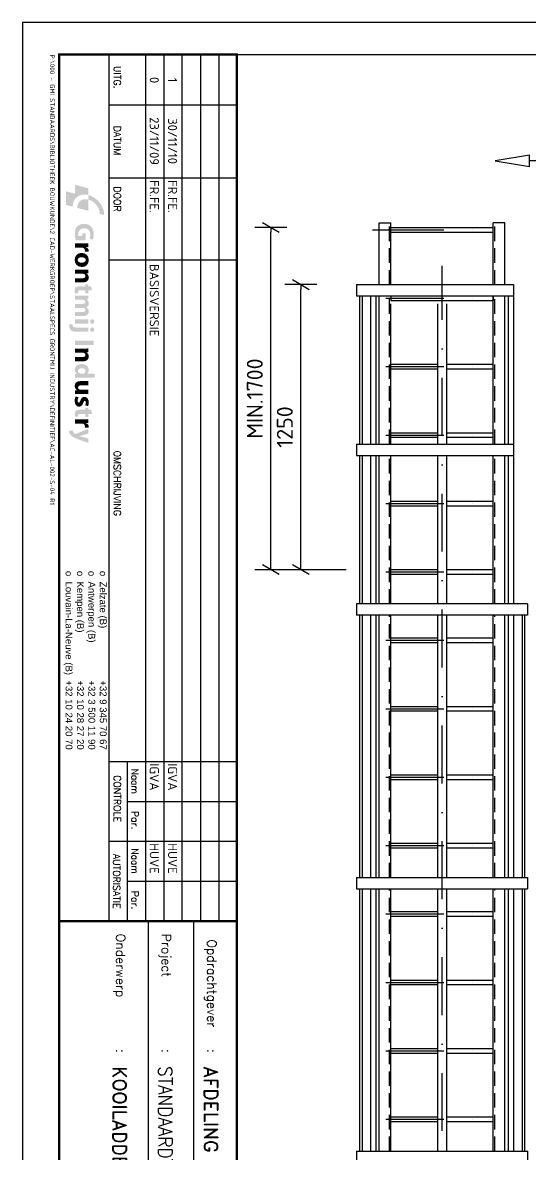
# Model space of a CAD drawing. Header units: millimetres. Extents: x -60 to 5880, y -260 to 8168.
# Drawn here: x -60 to 2167, y 3177 to 8140 of the extents above; entities that cross this region are included whole.
import ezdxf
from ezdxf.enums import TextEntityAlignment as Align

# ---------------------------------------------------------------- set-up
doc = ezdxf.new("R2010")
doc.units = ezdxf.units.MM
doc.header["$LTSCALE"] = 20
doc.header["$PDMODE"] = 3
doc.linetypes.add('DASHDOT', pattern=[25.4, 12.7, -6.35, 0, -6.35])
doc.linetypes.add('HIDDEN2', pattern=[4.7625, 3.175, -1.5875])
doc.layers.get('0').update_dxf_attribs({"linetype": 'CONTINUOUS'})
doc.layers.get('DEFPOINTS').update_dxf_attribs({"linetype": 'CONTINUOUS'})
for name, color, linetype in [('AC-0000-ALGEMEEN-co-25', 7, 'CONTINUOUS'), ('AC-0200-MAAT', 7, 'CONTINUOUS'), ('S-0100-ASLIJN-dd-06', 1, 'DASHDOT'), ('S-0200-MAAT', 7, 'CONTINUOUS'), ('S-2000-STAAL-ALG-co-06', 1, 'CONTINUOUS'), ('S-2020-STAAL-PROF-CO-25', 7, 'CONTINUOUS'), ('S-2030-staal-prstip-hi2-12', 3, 'HIDDEN2'), ('S-2090-arcering-06', 1, 'CONTINUOUS'), ('TITEL', 7, 'CONTINUOUS')]:
    doc.layers.add(name, color=color, linetype=linetype)
doc.layers.add('AC-0000-HULPLIJN-co-grijs', color=9, linetype='CONTINUOUS', plot=False)
doc.styles.add('ROMAND', font='romand')
doc.styles.get("Standard").update_dxf_attribs({"font": 'isocpeur.ttf'})
doc.dimstyles.new('STIJL A', dxfattribs={"dimtxt": 70, "dimasz": 20, "dimexe": 50, "dimexo": 50, "dimgap": 20, "dimtad": 0, "dimdec": 0, "dimdsep": 46, "dimtxsty": 'Standard', "dimblk": 'MAATPUNT', "dimcen": -3, "dimdle": 1.25, "dimse1": 1, "dimse2": 1, "dimclrt": 2, "dimadec": 0, "dimazin": 0, "dimtfac": 1, "dimtdec": 0, "dimtofl": 0, "dimtmove": 2, "dimatfit": 3, "dimldrblk": 'DOT', "dimfxl": 1, "dimtvp": 1, "dimtolj": 1, "dimtzin": 1, "dimarcsym": 0})

# ---------------------------------------------------------------- blocks, each defined once
blk = doc.blocks.new('A$C05B37911')
at = {"color": 4}
for q in [(33.58, 9.5), (18.39, 7.63), (7.5, 1.25)]:
    blk.add_line((18.39, 1.25), q, dxfattribs=at)
at = {"color": 7}
for p, q in [((0, 1.25), (7.5, 2.5)), ((7.5, 0), (0, 1.25))]:
    blk.add_line(p, q, dxfattribs=at)
blk.add_line((7.5, 2.5), (7.5, 0))
blk.add_solid([(34.17, 8.4), (32.98, 10.6), (40.17, 13.08)], dxfattribs=at)
blk = doc.blocks.new('_Oblique')
at = {"color": 0, "linetype": 'ByBlock', "lineweight": -2}
blk.add_line((-0.5, -0.5), (0.5, 0.5), dxfattribs=at)
blk = doc.blocks.new('MAATPUNT')
for p, q in [((0, -3.5), (0, 3.5)), ((0, 0), (-1, 0))]:
    blk.add_line(p, q)
at = {"xscale": 3.000000000000007, "yscale": 3, "zscale": 3, "rotation": 195.0000000102671}
blk.add_blockref('_Oblique', (0, 0), dxfattribs=at)
blk = doc.blocks.new('*D33')
at = {"layer": 'DEFPOINTS', "color": 0}
for p in [(1159.9, 6991.7), (1409.9, 6991.7), (1273.3, 5741.7)]:
    blk.add_point(p, dxfattribs=at)
at = {"layer": 'S-0200-MAAT', "color": 0, "lineweight": -2}
blk.add_line((1159.9, 5761.7), (1159.9, 6971.7), dxfattribs=at)
at = {"layer": 'S-0200-MAAT', "color": 0, "lineweight": -2, "xscale": 20, "yscale": 20, "zscale": 20}
for p, rotation in [((1159.9, 6991.7), 90), ((1159.9, 5741.7), 270)]:
    blk.add_blockref('MAATPUNT', p, dxfattribs=dict(at, rotation=rotation))
at = {"layer": 'S-0200-MAAT', "color": 2, "insert": (1089.9, 6366.7), "char_height": 70, "attachment_point": 5, "rotation": 90}
blk.add_mtext('\\A1;1250', dxfattribs=at)
blk = doc.blocks.new('_dot')
at = {"color": 0, "linetype": 'ByBlock', "lineweight": -2}
blk.add_line((-0.5, 0), (-1, 0), dxfattribs=at)
at = {"color": 0, "linetype": 'ByBlock', "const_width": 0.5}
blk.add_lwpolyline([(-0.25, 0, 1), (0.25, 0, 1)], format="xyb", close=True, dxfattribs=at)
blk = doc.blocks.new('*D42')
at = {"layer": 'DEFPOINTS', "color": 0}
for p in [(1028.3, 7241.7), (1369.5, 7241.7), (1369.5, 5741.7)]:
    blk.add_point(p, dxfattribs=at)
at = {"layer": 'S-0200-MAAT', "color": 0, "lineweight": -2}
blk.add_line((1028.3, 5761.7), (1028.3, 7221.7), dxfattribs=at)
at = {"layer": 'S-0200-MAAT', "color": 0, "lineweight": -2, "xscale": 20, "yscale": 20, "zscale": 20}
for p, rotation in [((1028.3, 7241.7), 90), ((1028.3, 5741.7), 270)]:
    blk.add_blockref('MAATPUNT', p, dxfattribs=dict(at, rotation=rotation))
at = {"layer": 'S-0200-MAAT', "color": 2, "insert": (958.3, 6491.7), "char_height": 70, "attachment_point": 5, "rotation": 90}
blk.add_mtext('\\A1;MIN.1700', dxfattribs=at)
blk = doc.blocks.new('A3')
at = {"color": 7}
blk.add_lwpolyline([(0, 0), (420.00236, 0), (420.00236, 297), (0, 297)], close=True, dxfattribs=at)
at = {"color": 4}
blk.add_lwpolyline([(7, 289), (413.00236, 289), (413.00236, 8), (7, 8)], close=True, dxfattribs=at)
at = {"layer": 'AC-0000-HULPLIJN-co-grijs', "color": 1, "insert": (7, 7), "char_height": 1, "attachment_point": 1}
blk.add_mtext('P:\\\\000 - GMI STANDAARDS\\\\BIBLIOTHEEK BOUWKUNDE\\\\2 CAD-WERKGROEP\\\\STAALSPECS GRONTMIJ INDUSTRY\\\\DEFINITIEF\\\\AC-AL-002-S-04 R1', dxfattribs=at)
blk = doc.blocks.new('Logo Grontmij Industry')
h = blk.add_hatch(color=12)
h.dxf.hatch_style = 2
edge = h.paths.add_edge_path()
edge.add_spline(control_points=[(6.81, 14.78), (8.35, 20.49), (14.23, 25.13), (19.95, 25.13), (19.95, 25.13), (19.17, 22.18), (19.17, 22.18), (15.08, 22.18), (10.88, 18.87), (9.78, 14.78), (9.78, 14.78), (6.83, 14.78), (6.83, 14.78), (6.83, 14.78), (6.81, 14.78), (6.81, 14.78)], knot_values=[0, 0, 0, 0, 1, 1, 1, 2, 2, 2, 3, 3, 3, 4, 4, 4, 5, 5, 5, 5], degree=3, periodic=0)
h = blk.add_hatch(color=156)
h.dxf.hatch_style = 2
edge = h.paths.add_edge_path()
edge.add_spline(control_points=[(36.42, 6.49), (35.57, 6.2), (33.96, 5.8), (32.35, 5.8), (30.12, 5.8), (28.51, 6.36), (27.39, 7.45), (26.27, 8.5), (25.65, 10.09), (25.67, 11.88), (25.69, 15.93), (28.64, 18.25), (32.63, 18.25), (34.21, 18.25), (35.42, 17.94), (36.02, 17.65), (36.02, 17.65), (35.44, 15.45), (35.44, 15.45), (34.77, 15.73), (33.94, 15.97), (32.6, 15.97), (30.3, 15.97), (28.56, 14.67), (28.56, 12.03), (28.56, 9.51), (30.14, 8.03), (32.4, 8.03), (33.03, 8.03), (33.54, 8.1), (33.76, 8.21), (33.76, 8.21), (33.76, 10.76), (33.76, 10.76), (33.76, 10.76), (31.87, 10.76), (31.87, 10.76), (31.87, 10.76), (31.87, 12.91), (31.87, 12.91), (31.87, 12.91), (36.42, 12.91), (36.42, 12.91), (36.42, 12.91), (36.42, 6.49), (36.42, 6.49)], knot_values=[0, 0, 0, 0, 1, 1, 1, 2, 2, 2, 3, 3, 3, 4, 4, 4, 5, 5, 5, 6, 6, 6, 7, 7, 7, 8, 8, 8, 9, 9, 9, 10, 10, 10, 11, 11, 11, 12, 12, 12, 13, 13, 13, 14, 14, 14, 15, 15, 15, 15], degree=3, periodic=0)
h = blk.add_hatch(color=156)
h.dxf.hatch_style = 2
edge = h.paths.add_edge_path()
edge.add_spline(control_points=[(38.53, 11.86), (38.53, 13.17), (38.5, 14.02), (38.46, 14.78), (38.46, 14.78), (40.83, 14.78), (40.83, 14.78), (40.83, 14.78), (40.92, 13.15), (40.92, 13.15), (40.92, 13.15), (40.99, 13.15), (40.99, 13.15), (41.45, 14.43), (42.53, 14.97), (43.38, 14.97), (43.64, 14.97), (43.76, 14.97), (43.96, 14.94), (43.96, 14.94), (43.96, 12.33), (43.96, 12.33), (43.76, 12.39), (43.53, 12.42), (43.22, 12.42), (42.21, 12.42), (41.52, 11.88), (41.34, 11.03), (41.3, 10.85), (41.28, 10.63), (41.28, 10.42), (41.28, 10.42), (41.28, 5.93), (41.28, 5.93), (41.28, 5.93), (38.53, 5.93), (38.53, 5.93), (38.53, 5.93), (38.53, 11.86), (38.53, 11.86)], knot_values=[0, 0, 0, 0, 1, 1, 1, 2, 2, 2, 3, 3, 3, 4, 4, 4, 5, 5, 5, 6, 6, 6, 7, 7, 7, 8, 8, 8, 9, 9, 9, 10, 10, 10, 11, 11, 11, 12, 12, 12, 13, 13, 13, 13], degree=3, periodic=0)
h = blk.add_hatch(color=156)
edge = h.paths.add_edge_path(flags=16)
edge.add_spline(control_points=[(47.6, 10.36), (47.6, 8.84), (48.23, 7.7), (49.41, 7.7), (50.48, 7.7), (51.16, 8.77), (51.16, 10.36), (51.16, 11.68), (50.66, 13.02), (49.41, 13.02), (48.09, 13.02), (47.6, 11.66), (47.6, 10.36)], knot_values=[0, 0, 0, 0, 1, 1, 1, 2, 2, 2, 3, 3, 3, 4, 4, 4, 4], degree=3, periodic=0)
edge = h.paths.add_edge_path()
edge.add_spline(control_points=[(54, 10.45), (54, 7.21), (51.71, 5.73), (49.34, 5.73), (46.75, 5.73), (44.76, 7.43), (44.76, 10.29), (44.76, 13.15), (46.64, 14.97), (49.48, 14.97), (52.2, 14.97), (54, 13.11), (54, 10.45)], knot_values=[0, 0, 0, 0, 1, 1, 1, 2, 2, 2, 3, 3, 3, 4, 4, 4, 4], degree=3, periodic=0)
h = blk.add_hatch(color=156)
h.dxf.hatch_style = 2
edge = h.paths.add_edge_path()
edge.add_spline(control_points=[(55.71, 11.95), (55.71, 13.06), (55.67, 14), (55.63, 14.78), (55.63, 14.78), (58.02, 14.78), (58.02, 14.78), (58.02, 14.78), (58.15, 13.56), (58.15, 13.56), (58.15, 13.56), (58.2, 13.56), (58.2, 13.56), (58.56, 14.12), (59.47, 14.97), (60.94, 14.97), (62.74, 14.97), (64.1, 13.78), (64.1, 11.18), (64.1, 11.18), (64.1, 5.93), (64.1, 5.93), (64.1, 5.93), (61.35, 5.93), (61.35, 5.93), (61.35, 5.93), (61.35, 10.83), (61.35, 10.83), (61.35, 11.97), (60.95, 12.75), (59.96, 12.75), (59.2, 12.75), (58.75, 12.22), (58.56, 11.72), (58.49, 11.54), (58.46, 11.28), (58.46, 11.03), (58.46, 11.03), (58.46, 5.93), (58.46, 5.93), (58.46, 5.93), (55.71, 5.93), (55.71, 5.93), (55.71, 5.93), (55.71, 11.95), (55.71, 11.95)], knot_values=[0, 0, 0, 0, 1, 1, 1, 2, 2, 2, 3, 3, 3, 4, 4, 4, 5, 5, 5, 6, 6, 6, 7, 7, 7, 8, 8, 8, 9, 9, 9, 10, 10, 10, 11, 11, 11, 12, 12, 12, 13, 13, 13, 14, 14, 14, 15, 15, 15, 15], degree=3, periodic=0)
h = blk.add_hatch(color=156)
h.dxf.hatch_style = 2
edge = h.paths.add_edge_path()
edge.add_spline(control_points=[(69.28, 17.18), (69.28, 17.18), (69.28, 14.78), (69.28, 14.78), (69.28, 14.78), (71.25, 14.78), (71.25, 14.78), (71.25, 14.78), (71.25, 12.75), (71.25, 12.75), (71.25, 12.75), (69.28, 12.75), (69.28, 12.75), (69.28, 12.75), (69.28, 9.55), (69.28, 9.55), (69.28, 8.48), (69.53, 7.99), (70.36, 7.99), (70.74, 7.99), (70.91, 8.01), (71.18, 8.06), (71.18, 8.06), (71.2, 5.98), (71.2, 5.98), (70.83, 5.84), (70.18, 5.73), (69.4, 5.73), (68.52, 5.73), (67.78, 6.05), (67.34, 6.51), (66.83, 7.03), (66.58, 7.88), (66.58, 9.13), (66.58, 9.13), (66.58, 12.75), (66.58, 12.75), (66.58, 12.75), (65.4, 12.75), (65.4, 12.75), (65.4, 12.75), (65.4, 14.78), (65.4, 14.78), (65.4, 14.78), (66.58, 14.78), (66.58, 14.78), (66.58, 14.78), (66.58, 16.44), (66.58, 16.44), (66.58, 16.44), (69.28, 17.18), (69.28, 17.18)], knot_values=[0, 0, 0, 0, 1, 1, 1, 2, 2, 2, 3, 3, 3, 4, 4, 4, 5, 5, 5, 6, 6, 6, 7, 7, 7, 8, 8, 8, 9, 9, 9, 10, 10, 10, 11, 11, 11, 12, 12, 12, 13, 13, 13, 14, 14, 14, 15, 15, 15, 16, 16, 16, 17, 17, 17, 17], degree=3, periodic=0)
h = blk.add_hatch(color=156)
h.dxf.hatch_style = 2
edge = h.paths.add_edge_path()
edge.add_spline(control_points=[(72.84, 11.95), (72.84, 13.06), (72.81, 14), (72.77, 14.78), (72.77, 14.78), (75.09, 14.78), (75.09, 14.78), (75.09, 14.78), (75.21, 13.58), (75.21, 13.58), (75.21, 13.58), (75.27, 13.58), (75.27, 13.58), (75.65, 14.14), (76.42, 14.97), (77.94, 14.97), (79.08, 14.97), (79.99, 14.4), (80.37, 13.47), (80.37, 13.47), (80.41, 13.47), (80.41, 13.47), (80.73, 13.94), (81.13, 14.29), (81.55, 14.54), (82.03, 14.83), (82.58, 14.97), (83.23, 14.97), (84.93, 14.97), (86.21, 13.78), (86.21, 11.14), (86.21, 11.14), (86.21, 5.93), (86.21, 5.93), (86.21, 5.93), (83.54, 5.93), (83.54, 5.93), (83.54, 5.93), (83.54, 10.74), (83.54, 10.74), (83.54, 12.03), (83.12, 12.77), (82.23, 12.77), (81.6, 12.77), (81.15, 12.33), (80.97, 11.81), (80.89, 11.61), (80.86, 11.32), (80.86, 11.1), (80.86, 11.1), (80.86, 5.93), (80.86, 5.93), (80.86, 5.93), (78.18, 5.93), (78.18, 5.93), (78.18, 5.93), (78.18, 10.89), (78.18, 10.89), (78.18, 12.01), (77.78, 12.77), (76.91, 12.77), (76.21, 12.77), (75.79, 12.22), (75.63, 11.77), (75.54, 11.56), (75.52, 11.3), (75.52, 11.08), (75.52, 11.08), (75.52, 5.93), (75.52, 5.93), (75.52, 5.93), (72.84, 5.93), (72.84, 5.93), (72.84, 5.93), (72.84, 11.95), (72.84, 11.95)], knot_values=[0, 0, 0, 0, 1, 1, 1, 2, 2, 2, 3, 3, 3, 4, 4, 4, 5, 5, 5, 6, 6, 6, 7, 7, 7, 8, 8, 8, 9, 9, 9, 10, 10, 10, 11, 11, 11, 12, 12, 12, 13, 13, 13, 14, 14, 14, 15, 15, 15, 16, 16, 16, 17, 17, 17, 18, 18, 18, 19, 19, 19, 20, 20, 20, 21, 21, 21, 22, 22, 22, 23, 23, 23, 24, 24, 24, 25, 25, 25, 25], degree=3, periodic=0)
h = blk.add_hatch(color=156)
h.dxf.hatch_style = 2
edge = h.paths.add_edge_path()
edge.add_spline(control_points=[(88.4, 5.93), (88.4, 5.93), (88.4, 14.78), (88.4, 14.78), (88.4, 14.78), (91.15, 14.78), (91.15, 14.78), (91.15, 14.78), (91.15, 5.93), (91.15, 5.93), (91.15, 5.93), (88.4, 5.93), (88.4, 5.93)], knot_values=[0, 0, 0, 0, 1, 1, 1, 2, 2, 2, 3, 3, 3, 4, 4, 4, 4], degree=3, periodic=0)
edge = h.paths.add_edge_path()
edge.add_spline(control_points=[(91.24, 17.24), (91.24, 16.48), (90.66, 15.86), (89.76, 15.86), (88.89, 15.86), (88.31, 16.48), (88.33, 17.24), (88.31, 18.03), (88.89, 18.63), (89.78, 18.63), (90.66, 18.63), (91.23, 18.03), (91.24, 17.24)], knot_values=[0, 0, 0, 0, 1, 1, 1, 2, 2, 2, 3, 3, 3, 4, 4, 4, 4], degree=3, periodic=0)
h = blk.add_hatch(color=156)
h.dxf.hatch_style = 2
edge = h.paths.add_edge_path()
edge.add_spline(control_points=[(96.55, 17.24), (96.55, 16.48), (95.98, 15.86), (95.06, 15.86), (94.19, 15.86), (93.63, 16.48), (93.63, 17.24), (93.63, 18.03), (94.19, 18.63), (95.1, 18.63), (95.98, 18.63), (96.53, 18.03), (96.55, 17.24)], knot_values=[0, 0, 0, 0, 1, 1, 1, 2, 2, 2, 3, 3, 3, 4, 4, 4, 4], degree=3, periodic=0)
edge = h.paths.add_edge_path()
edge.add_spline(control_points=[(91.53, 4.19), (92.26, 4.24), (92.82, 4.41), (93.16, 4.77), (93.56, 5.19), (93.7, 5.89), (93.7, 7.65), (93.7, 7.65), (93.7, 14.78), (93.7, 14.78), (93.7, 14.78), (96.47, 14.78), (96.47, 14.78), (96.47, 14.78), (96.47, 7), (96.47, 7), (96.47, 5.06), (96.04, 3.88), (95.22, 3.12), (94.41, 2.36), (93.13, 2.04), (91.8, 2.04), (91.8, 2.04), (91.53, 4.19), (91.53, 4.19)], knot_values=[0, 0, 0, 0, 1, 1, 1, 2, 2, 2, 3, 3, 3, 4, 4, 4, 5, 5, 5, 6, 6, 6, 7, 7, 7, 8, 8, 8, 8], degree=3, periodic=0)
h = blk.add_hatch(color=156)
h.dxf.hatch_style = 2
edge = h.paths.add_edge_path()
edge.add_spline(control_points=[(105.14, 18.12), (105.14, 18.12), (105.14, 5.93), (105.14, 5.93), (105.14, 5.93), (102.37, 5.93), (102.37, 5.93), (102.37, 5.93), (102.37, 18.12), (102.37, 18.12), (102.37, 18.12), (105.14, 18.12), (105.14, 18.12)], knot_values=[0, 0, 0, 0, 1, 1, 1, 2, 2, 2, 3, 3, 3, 4, 4, 4, 4], degree=3, periodic=0)
h = blk.add_hatch(color=156)
h.dxf.hatch_style = 2
edge = h.paths.add_edge_path()
edge.add_spline(control_points=[(107.49, 11.95), (107.49, 13.06), (107.46, 14), (107.42, 14.78), (107.42, 14.78), (109.81, 14.78), (109.81, 14.78), (109.81, 14.78), (109.94, 13.56), (109.94, 13.56), (109.94, 13.56), (109.99, 13.56), (109.99, 13.56), (110.35, 14.12), (111.26, 14.97), (112.72, 14.97), (114.53, 14.97), (115.89, 13.78), (115.89, 11.18), (115.89, 11.18), (115.89, 5.93), (115.89, 5.93), (115.89, 5.93), (113.14, 5.93), (113.14, 5.93), (113.14, 5.93), (113.14, 10.83), (113.14, 10.83), (113.14, 11.97), (112.74, 12.75), (111.74, 12.75), (110.98, 12.75), (110.53, 12.22), (110.35, 11.72), (110.28, 11.54), (110.24, 11.28), (110.24, 11.03), (110.24, 11.03), (110.24, 5.93), (110.24, 5.93), (110.24, 5.93), (107.49, 5.93), (107.49, 5.93), (107.49, 5.93), (107.49, 11.95), (107.49, 11.95)], knot_values=[0, 0, 0, 0, 1, 1, 1, 2, 2, 2, 3, 3, 3, 4, 4, 4, 5, 5, 5, 6, 6, 6, 7, 7, 7, 8, 8, 8, 9, 9, 9, 10, 10, 10, 11, 11, 11, 12, 12, 12, 13, 13, 13, 14, 14, 14, 15, 15, 15, 15], degree=3, periodic=0)
h = blk.add_hatch(color=156)
edge = h.paths.add_edge_path(flags=16)
edge.add_spline(control_points=[(123.92, 11.03), (123.92, 11.18), (123.9, 11.37), (123.89, 11.52), (123.72, 12.26), (123.13, 12.88), (122.28, 12.88), (121.03, 12.88), (120.38, 11.75), (120.38, 10.36), (120.38, 8.86), (121.12, 7.92), (122.26, 7.92), (123.05, 7.92), (123.69, 8.46), (123.85, 9.24), (123.9, 9.44), (123.92, 9.64), (123.92, 9.87), (123.92, 9.87), (123.92, 11.03), (123.92, 11.03)], knot_values=[0, 0, 0, 0, 1, 1, 1, 2, 2, 2, 3, 3, 3, 4, 4, 4, 5, 5, 5, 6, 6, 6, 7, 7, 7, 7], degree=3, periodic=0)
edge = h.paths.add_edge_path()
edge.add_spline(control_points=[(126.67, 18.78), (126.67, 18.78), (126.67, 8.57), (126.67, 8.57), (126.67, 7.57), (126.71, 6.52), (126.75, 5.93), (126.75, 5.93), (124.3, 5.93), (124.3, 5.93), (124.3, 5.93), (124.18, 7.23), (124.18, 7.23), (124.18, 7.23), (124.14, 7.23), (124.14, 7.23), (123.58, 6.24), (122.51, 5.73), (121.37, 5.73), (119.27, 5.73), (117.59, 7.52), (117.59, 10.27), (117.57, 13.26), (119.44, 14.97), (121.55, 14.97), (122.64, 14.97), (123.49, 14.59), (123.89, 13.98), (123.89, 13.98), (123.92, 13.98), (123.92, 13.98), (123.92, 13.98), (123.92, 18.78), (123.92, 18.78), (123.92, 18.78), (126.67, 18.78), (126.67, 18.78)], knot_values=[0, 0, 0, 0, 1, 1, 1, 2, 2, 2, 3, 3, 3, 4, 4, 4, 5, 5, 5, 6, 6, 6, 7, 7, 7, 8, 8, 8, 9, 9, 9, 10, 10, 10, 11, 11, 11, 12, 12, 12, 12], degree=3, periodic=0)
h = blk.add_hatch(color=156)
h.dxf.hatch_style = 2
edge = h.paths.add_edge_path()
edge.add_spline(control_points=[(139.41, 8.33), (139.92, 8.03), (140.97, 7.66), (141.78, 7.66), (142.61, 7.66), (142.96, 7.95), (142.96, 8.41), (142.96, 8.86), (142.69, 9.08), (141.66, 9.42), (139.83, 10.04), (139.12, 11.03), (139.14, 12.06), (139.14, 13.73), (140.55, 14.97), (142.74, 14.97), (143.77, 14.97), (144.7, 14.74), (145.24, 14.47), (145.24, 14.47), (144.75, 12.57), (144.75, 12.57), (144.35, 12.79), (143.59, 13.07), (142.83, 13.07), (142.16, 13.07), (141.78, 12.8), (141.78, 12.35), (141.78, 11.94), (142.13, 11.72), (143.21, 11.34), (144.89, 10.76), (145.6, 9.91), (145.62, 8.61), (145.62, 6.96), (144.32, 5.73), (141.78, 5.73), (140.62, 5.73), (139.59, 6), (138.92, 6.36), (138.92, 6.36), (139.41, 8.33), (139.41, 8.33)], knot_values=[0, 0, 0, 0, 1, 1, 1, 2, 2, 2, 3, 3, 3, 4, 4, 4, 5, 5, 5, 6, 6, 6, 7, 7, 7, 8, 8, 8, 9, 9, 9, 10, 10, 10, 11, 11, 11, 12, 12, 12, 13, 13, 13, 14, 14, 14, 14], degree=3, periodic=0)
h = blk.add_hatch(color=156)
h.dxf.hatch_style = 2
edge = h.paths.add_edge_path()
edge.add_spline(control_points=[(150.36, 17.18), (150.36, 17.18), (150.36, 14.78), (150.36, 14.78), (150.36, 14.78), (152.33, 14.78), (152.33, 14.78), (152.33, 14.78), (152.33, 12.75), (152.33, 12.75), (152.33, 12.75), (150.36, 12.75), (150.36, 12.75), (150.36, 12.75), (150.36, 9.55), (150.36, 9.55), (150.36, 8.48), (150.61, 7.99), (151.45, 7.99), (151.83, 7.99), (151.99, 8.01), (152.26, 8.06), (152.26, 8.06), (152.28, 5.98), (152.28, 5.98), (151.92, 5.84), (151.26, 5.73), (150.49, 5.73), (149.6, 5.73), (148.86, 6.05), (148.42, 6.51), (147.92, 7.03), (147.66, 7.88), (147.66, 9.13), (147.66, 9.13), (147.66, 12.75), (147.66, 12.75), (147.66, 12.75), (146.49, 12.75), (146.49, 12.75), (146.49, 12.75), (146.49, 14.78), (146.49, 14.78), (146.49, 14.78), (147.66, 14.78), (147.66, 14.78), (147.66, 14.78), (147.66, 16.44), (147.66, 16.44), (147.66, 16.44), (150.36, 17.18), (150.36, 17.18)], knot_values=[0, 0, 0, 0, 1, 1, 1, 2, 2, 2, 3, 3, 3, 4, 4, 4, 5, 5, 5, 6, 6, 6, 7, 7, 7, 8, 8, 8, 9, 9, 9, 10, 10, 10, 11, 11, 11, 12, 12, 12, 13, 13, 13, 14, 14, 14, 15, 15, 15, 16, 16, 16, 17, 17, 17, 17], degree=3, periodic=0)
h = blk.add_hatch(color=156)
h.dxf.hatch_style = 2
edge = h.paths.add_edge_path()
edge.add_spline(control_points=[(153.92, 11.86), (153.92, 13.17), (153.89, 14.02), (153.85, 14.78), (153.85, 14.78), (156.22, 14.78), (156.22, 14.78), (156.22, 14.78), (156.31, 13.15), (156.31, 13.15), (156.31, 13.15), (156.38, 13.15), (156.38, 13.15), (156.84, 14.43), (157.92, 14.97), (158.77, 14.97), (159.03, 14.97), (159.15, 14.97), (159.35, 14.94), (159.35, 14.94), (159.35, 12.33), (159.35, 12.33), (159.15, 12.39), (158.92, 12.42), (158.61, 12.42), (157.6, 12.42), (156.91, 11.88), (156.73, 11.03), (156.69, 10.85), (156.67, 10.63), (156.67, 10.42), (156.67, 10.42), (156.67, 5.93), (156.67, 5.93), (156.67, 5.93), (153.92, 5.93), (153.92, 5.93), (153.92, 5.93), (153.92, 11.86), (153.92, 11.86)], knot_values=[0, 0, 0, 0, 1, 1, 1, 2, 2, 2, 3, 3, 3, 4, 4, 4, 5, 5, 5, 6, 6, 6, 7, 7, 7, 8, 8, 8, 9, 9, 9, 10, 10, 10, 11, 11, 11, 12, 12, 12, 13, 13, 13, 13], degree=3, periodic=0)
h = blk.add_hatch(color=156)
h.dxf.hatch_style = 2
edge = h.paths.add_edge_path()
edge.add_spline(control_points=[(17.18, 14.79), (17.18, 14.79), (15.21, 7.39), (15.21, 7.39), (11.12, 7.39), (8.69, 10.7), (9.8, 14.78), (9.8, 14.78), (17.18, 14.79), (17.18, 14.79)], knot_values=[0, 0, 0, 0, 1, 1, 1, 2, 2, 2, 3, 3, 3, 3], degree=3, periodic=0)
edge = h.paths.add_edge_path()
edge.add_spline(control_points=[(6.83, 14.79), (5.29, 9.08), (8.68, 4.44), (14.4, 4.44), (14.4, 4.44), (13.22, -0.01), (13.22, -0.01), (13.22, -0.01), (4.33, -0.01), (4.33, -0.01), (4.33, -0.01), (5.93, 5.91), (5.93, 5.91), (5.93, 5.91), (0.01, 5.91), (0.01, 5.91), (0.01, 5.91), (2.38, 14.79), (2.38, 14.79), (2.38, 14.79), (6.81, 14.79), (6.81, 14.79), (6.81, 14.79), (6.83, 14.79), (6.83, 14.79)], knot_values=[0, 0, 0, 0, 1, 1, 1, 2, 2, 2, 3, 3, 3, 4, 4, 4, 5, 5, 5, 6, 6, 6, 7, 7, 7, 8, 8, 8, 8], degree=3, periodic=0)
h = blk.add_hatch(color=156)
h.dxf.hatch_style = 2
edge = h.paths.add_edge_path()
edge.add_spline(control_points=[(137.22, 8.77), (137.22, 7.61), (137.26, 6.67), (137.3, 5.93), (137.3, 5.93), (134.91, 5.93), (134.91, 5.93), (134.91, 5.93), (134.78, 7.18), (134.78, 7.18), (134.78, 7.18), (134.73, 7.18), (134.73, 7.18), (134.38, 6.63), (133.55, 5.73), (131.96, 5.73), (130.17, 5.73), (128.84, 6.85), (128.84, 9.58), (128.84, 9.58), (128.84, 14.78), (128.84, 14.78), (128.84, 14.78), (131.61, 14.78), (131.61, 14.78), (131.61, 14.78), (131.61, 10.02), (131.61, 10.02), (131.61, 8.73), (132.03, 7.95), (132.99, 7.95), (133.75, 7.95), (134.18, 8.48), (134.36, 8.91), (134.44, 9.08), (134.45, 9.29), (134.45, 9.51), (134.45, 9.51), (134.45, 14.78), (134.45, 14.78), (134.45, 14.78), (137.22, 14.78), (137.22, 14.78), (137.22, 14.78), (137.22, 8.77), (137.22, 8.77)], knot_values=[0, 0, 0, 0, 1, 1, 1, 2, 2, 2, 3, 3, 3, 4, 4, 4, 5, 5, 5, 6, 6, 6, 7, 7, 7, 8, 8, 8, 9, 9, 9, 10, 10, 10, 11, 11, 11, 12, 12, 12, 13, 13, 13, 14, 14, 14, 15, 15, 15, 15], degree=3, periodic=0)
h = blk.add_hatch(color=156)
h.dxf.hatch_style = 2
edge = h.paths.add_edge_path()
edge.add_spline(control_points=[(163.19, 14.78), (163.19, 14.78), (164.51, 10.43), (164.51, 10.43), (164.65, 9.91), (164.83, 9.26), (164.94, 8.79), (164.94, 8.79), (165, 8.79), (165, 8.79), (165.12, 9.26), (165.27, 9.93), (165.4, 10.43), (165.4, 10.43), (166.48, 14.78), (166.48, 14.78), (166.48, 14.78), (169.43, 14.78), (169.43, 14.78), (169.43, 14.78), (167.37, 8.95), (167.37, 8.95), (166.1, 5.44), (165.25, 4.03), (164.26, 3.14), (163.3, 2.31), (162.28, 2.02), (161.6, 1.93), (161.6, 1.93), (161.02, 4.26), (161.02, 4.26), (161.36, 4.32), (161.79, 4.48), (162.21, 4.73), (162.63, 4.95), (163.08, 5.38), (163.35, 5.84), (163.44, 5.96), (163.5, 6.11), (163.5, 6.24), (163.5, 6.33), (163.48, 6.47), (163.37, 6.69), (163.37, 6.69), (160.13, 14.78), (160.13, 14.78), (160.13, 14.78), (163.19, 14.78), (163.19, 14.78)], knot_values=[0, 0, 0, 0, 1, 1, 1, 2, 2, 2, 3, 3, 3, 4, 4, 4, 5, 5, 5, 6, 6, 6, 7, 7, 7, 8, 8, 8, 9, 9, 9, 10, 10, 10, 11, 11, 11, 12, 12, 12, 13, 13, 13, 14, 14, 14, 15, 15, 15, 16, 16, 16, 16], degree=3, periodic=0)
blk = doc.blocks.new('TH-GI-A3-N')
at = {"layer": 'TITEL', "color": 7}
for p, q in [((11, 11), (11, 39)), ((27, 11), (27, 39)), ((45, 11), (45, 39)), ((155, 11), (155, 39)), ((163.75, 15), (163.75, 39)), ((172.5, 11), (172.5, 39)), ((181.25, 15), (181.25, 39)), ((0, 35), (190, 35)), ((0, 31), (190, 31)), ((190, 29.5), (406, 29.5)), ((190, 27), (0, 27)), ((0, 23), (190, 23)), ((190, 19), (0, 19)), ((190, 19.5), (338.5, 19.5)), ((172.5, 15), (155, 15)), ((190, 15), (172.5, 15)), ((190, 11), (0, 11))]:
    blk.add_line(p, q, dxfattribs=at)
at = {"layer": 'TITEL', "color": 7, "const_width": 0.5}
blk.add_lwpolyline([(406, 0), (0, 0), (0, 39), (406, 39)], close=True, dxfattribs=at)
blk.add_lwpolyline([(190, 39), (190, 0)], dxfattribs=at)
at = {"layer": 'TITEL', "color": 7, "xscale": 0.3342401487458133, "yscale": 0.3342401487458213, "zscale": 0.3342401487458221}
blk.add_blockref('Logo Grontmij Industry', (28.53, 1.5), dxfattribs=at)
at = {"insert": (113.21, 10.42), "char_height": 1.5, "width": 41.7939, "attachment_point": 1}
blk.add_mtext('{\\fArial|b0|i0|c0|p34;o  Zelzate (B)^I^I+32 9 345 70 67\\Po  Antwerpen (B)^I^I+32 3 500 11 90\\Po  Kempen (B)^I^I+32 10 28 27 20\\Po  Louvain-La-Neuve (B)^I+32 10 24 20 70}', dxfattribs=at)
at = {"color": 7}
for tag, p in [('UITGAVE', (5.59, 35.88)), ('DATUM', (18.98, 35.88)), ('UITGAVE', (5.59, 31.88)), ('DATUM', (18.98, 31.88)), ('UITGAVE', (5.59, 27.88)), ('DATUM', (18.98, 27.88)), ('UITGAVE', (5.59, 23.88)), ('DATUM', (18.98, 23.88)), ('UITGAVE', (5.59, 19.88)), ('DATUM', (18.98, 19.88))]:
    blk.add_attdef(tag, text='', height=2, dxfattribs=at).set_placement(p, align=Align.CENTER)
for tag, p in [('DOOR', (27.54, 35.88)), ('OMSCHRIJVING', (45.91, 35.88)), ('CONTNAAM', (155.42, 35.88)), ('AUTNAAM', (172.92, 35.88)), ('DOOR', (27.54, 31.88)), ('OMSCHRIJVING', (45.91, 31.88)), ('CONTNAAM', (155.42, 31.88)), ('AUTNAAM', (172.92, 31.88)), ('DOOR', (27.54, 27.88)), ('OMSCHRIJVING', (45.91, 27.88)), ('CONTNAAM', (155.42, 27.88)), ('AUTNAAM', (172.92, 27.88)), ('DOOR', (27.54, 23.88)), ('OMSCHRIJVING', (45.91, 23.88)), ('CONTNAAM', (155.42, 23.88)), ('AUTNAAM', (172.92, 23.88)), ('DOOR', (27.54, 19.88)), ('OMSCHRIJVING', (45.91, 19.88)), ('CONTNAAM', (155.42, 19.88)), ('AUTNAAM', (172.92, 19.88))]:
    blk.add_attdef(tag, p, '', height=2, dxfattribs=at)
at = {"color": 2, "style": 'ROMAND'}
for tag, p, height in [('OPDRACHTGEVER', (221.83, 31.8), 3), ('DOCNRKLANT.', (340.33, 31), 2.5), ('DOCNR.', (340.33, 21.49), 2.5), ('ONDERW1', (221.83, 11.8), 3), ('ONDERW2', (221.83, 6.13), 3)]:
    blk.add_attdef(tag, p, '', height=height, dxfattribs=at)
at = {"color": 2, "style": 'ROMAND', "width": 0.9}
blk.add_attdef('PROJECT', (221.83, 21.8), '', height=3, dxfattribs=at)
at = {"color": 7, "style": 'ROMAND'}
for tag, p in [('SCHAAL', (353.01, 6.38)), ('FORMAAT', (353.01, 1.38))]:
    blk.add_attdef(tag, p, '', height=2, dxfattribs=at)
at = {"color": 2, "style": 'ROMAND'}
blk.add_attdef('UITGAVE', text='', height=2.5, dxfattribs=at).set_placement((384, 2), align=Align.CENTER)
at = {"layer": 'TITEL', "color": 7, "style": 'ROMAND'}
for s, height, p in [('Opdrachtgever', 2, (194, 32.5)), (':', 2, (218, 32.5)), ('  Project', 2, (190, 22.5)), (':', 2, (218, 22.5)), ('Par.', 1.5, (165.84, 15.88)), ('Par.', 1.5, (183.34, 15.88)), ('UITG.', 1.5, (2.51, 12)), ('DATUM', 1.5, (15.62, 12)), ('DOOR', 1.5, (28.91, 12)), ('               OMSCHRIJVING               ', 1.5, (70.06, 12)), ('CONTROLE', 1.5, (158, 12)), ('  Onderwerp', 2, (190, 12.5)), (':', 2, (218, 12.5))]:
    blk.add_text(s, height=height, dxfattribs=at).set_placement(p)
for s, width, p, p2 in [('Naam', 0.865169, (156.58, 15.88), (162.08, 15.88)), ('Naam', 0.865169, (174.08, 15.88), (179.58, 15.88)), ('AUTORISATIE', 0.875, (175.25, 11.88), (187.25, 11.88))]:
    blk.add_text(s, height=1.5, dxfattribs=dict(at, width=width)).set_placement(p, p2, align=Align.FIT)

msp = doc.modelspace()

# ---------------------------------------------------------------- linework, layer by layer
at = {"layer": 'S-0100-ASLIJN-dd-06'}
for p, q in [((1474.3, 7231.7), (1708.7, 7231.7)), ((1533.2, 7231.7), (2025.6, 7231.7)), ((1779.4, 3279.9), (1779.4, 7072.9)), ((1533.2, 6931.7), (2025.6, 6931.7)), ((1533.2, 6631.7), (2025.6, 6631.7)), ((1533.2, 6331.7), (2025.6, 6331.7)), ((1533.2, 6031.7), (2025.6, 6031.7)), ((1533.2, 5731.7), (2025.6, 5731.7)), ((1533.2, 5731.7), (2025.6, 5731.7)), ((1533.2, 5431.7), (2025.6, 5431.7)), ((1533.2, 5131.7), (2025.6, 5131.7)), ((1533.2, 4831.7), (2025.6, 4831.7)), ((1533.2, 4531.7), (2025.6, 4531.7)), ((1533.2, 4231.7), (2025.6, 4231.7)), ((1533.2, 3931.7), (2025.6, 3931.7)), ((1533.2, 3631.7), (2025.6, 3631.7)), ((1533.2, 3331.7), (2025.6, 3331.7))]:
    msp.add_line(p, q, dxfattribs=at)
at = {"layer": 'S-0200-MAAT'}
for p, q in [((1466.1, 6941.7), (1466.1, 6291.7)), ((1489.4, 6941.7), (1489.4, 6291.7)), ((2069.4, 6941.7), (2069.4, 6291.7)), ((2092.7, 6941.7), (2092.7, 5591.7)), ((1466.1, 6241.7), (1466.1, 5591.7)), ((1489.4, 6241.7), (1489.4, 5591.7)), ((2069.4, 6241.7), (2069.4, 5591.7)), ((1466.1, 5541.7), (1466.1, 4391.7)), ((1489.4, 5541.7), (1489.4, 4391.7)), ((2069.4, 5541.7), (2069.4, 4391.7)), ((2092.7, 5541.7), (2092.7, 4391.7)), ((1466.1, 4341.7), (1466.1, 3191.7)), ((1489.4, 4341.7), (1489.4, 3191.7)), ((2069.4, 4341.7), (2069.4, 3191.7)), ((2092.7, 4341.7), (2092.7, 3191.7))]:
    msp.add_line(p, q, dxfattribs=at)
at = {"layer": 'S-2000-STAAL-ALG-co-06'}
msp.add_line((1204.6, 5741.7), (1359.4, 5741.7), dxfattribs=at)
at = {"layer": 'S-2020-STAAL-PROF-CO-25'}
for p, q in [((1504.4, 7261.7), (1554.4, 7261.7)), ((1504.4, 6991.7), (1504.4, 7261.7)), ((1554.4, 6991.7), (1554.4, 7261.7)), ((2054.4, 7261.7), (2004.4, 7261.7)), ((2004.4, 6991.7), (2004.4, 7261.7)), ((2054.4, 6991.7), (2054.4, 7261.7)), ((1554.4, 7241.7), (2004.4, 7241.7)), ((1554.4, 7221.7), (2004.4, 7221.7)), ((1404.4, 6991.7), (2092.7, 6991.7)), ((1404.4, 6991.7), (1404.4, 6941.7)), ((2092.7, 6991.7), (2092.7, 6941.7)), ((1404.4, 6941.7), (2092.7, 6941.7)), ((1418.2, 6941.7), (1418.2, 6291.7)), ((1428.6, 6941.7), (1428.6, 6291.7)), ((1504.4, 6291.7), (1504.4, 6941.7)), ((1554.4, 6941.7), (1554.4, 6921.7)), ((1554.4, 6921.7), (2004.4, 6921.7)), ((1554.4, 6291.7), (1554.4, 6906.7)), ((1759.4, 6906.7), (1759.4, 6291.7)), ((1799.4, 6906.7), (1799.4, 6291.7)), ((2004.4, 6291.7), (2004.4, 6941.7)), ((2004.4, 6941.7), (2004.4, 6921.7)), ((2054.4, 6291.7), (2054.4, 6941.7)), ((1554.4, 6641.7), (1759.4, 6641.7)), ((1554.4, 6621.7), (1759.4, 6621.7)), ((1799.4, 6641.7), (2004.4, 6641.7)), ((1799.4, 6621.7), (2004.4, 6621.7)), ((1554.4, 6341.7), (1759.4, 6341.7)), ((1554.4, 6321.7), (1759.4, 6321.7)), ((1799.4, 6341.7), (2004.4, 6341.7)), ((1799.4, 6321.7), (2004.4, 6321.7)), ((1404.4, 6291.7), (2092.7, 6291.7)), ((1404.4, 6291.7), (1404.4, 6241.7)), ((1404.4, 6241.7), (2092.7, 6241.7)), ((1418.2, 6241.7), (1418.2, 5591.7)), ((1428.6, 6241.7), (1428.6, 5591.7)), ((1504.4, 5591.7), (1504.4, 6241.7)), ((1554.4, 5591.7), (1554.4, 6241.7)), ((1759.4, 6241.7), (1759.4, 5591.7)), ((1799.4, 6241.7), (1799.4, 5591.7)), ((2004.4, 5591.7), (2004.4, 6241.7)), ((2054.4, 5591.7), (2054.4, 6241.7)), ((1554.4, 6041.7), (1759.4, 6041.7)), ((1554.4, 6021.7), (1759.4, 6021.7)), ((1799.4, 6041.7), (2004.4, 6041.7)), ((1799.4, 6021.7), (2004.4, 6021.7)), ((1554.4, 5741.7), (1759.4, 5741.7)), ((1554.4, 5721.7), (1759.4, 5721.7)), ((1799.4, 5741.7), (2004.4, 5741.7)), ((1799.4, 5721.7), (2004.4, 5721.7)), ((2154.4, 5591.7), (1404.4, 5591.7)), ((1404.4, 5591.7), (1404.4, 5541.7)), ((2154.4, 5591.7), (2154.4, 5541.7)), ((2154.4, 5541.7), (1404.4, 5541.7)), ((1418.2, 5541.7), (1418.2, 4391.7)), ((1428.6, 5541.7), (1428.6, 4391.7)), ((1504.4, 4391.7), (1504.4, 5541.7)), ((1554.4, 4391.7), (1554.4, 5541.7)), ((1759.4, 5541.7), (1759.4, 4391.7)), ((1799.4, 5541.7), (1799.4, 4391.7)), ((2004.4, 4391.7), (2004.4, 5541.7)), ((2054.4, 4391.7), (2054.4, 5541.7)), ((2130.2, 5541.7), (2130.2, 4391.7)), ((2140.6, 5541.7), (2140.6, 4391.7)), ((1554.4, 5441.7), (1759.4, 5441.7)), ((1554.4, 5421.7), (1759.4, 5421.7)), ((1799.4, 5441.7), (2004.4, 5441.7)), ((1799.4, 5421.7), (2004.4, 5421.7)), ((1554.4, 5141.7), (1759.4, 5141.7)), ((1554.4, 5121.7), (1759.4, 5121.7)), ((1799.4, 5141.7), (2004.4, 5141.7)), ((1799.4, 5121.7), (2004.4, 5121.7)), ((1554.4, 4841.7), (1759.4, 4841.7)), ((1554.4, 4821.7), (1759.4, 4821.7)), ((1799.4, 4841.7), (2004.4, 4841.7)), ((1799.4, 4821.7), (2004.4, 4821.7)), ((1554.4, 4541.7), (1759.4, 4541.7)), ((1554.4, 4521.7), (1759.4, 4521.7)), ((1799.4, 4541.7), (2004.4, 4541.7)), ((1799.4, 4521.7), (2004.4, 4521.7)), ((1404.4, 4391.7), (2154.4, 4391.7)), ((1404.4, 4391.7), (1404.4, 4341.7)), ((2154.4, 4391.7), (2154.4, 4341.7)), ((1404.4, 4341.7), (2154.4, 4341.7)), ((1418.2, 4341.7), (1418.2, 3191.7)), ((1428.6, 4341.7), (1428.6, 3191.7)), ((1504.4, 3191.7), (1504.4, 4341.7)), ((1554.4, 3191.7), (1554.4, 4341.7)), ((1759.4, 4341.7), (1759.4, 3191.7)), ((1799.4, 4341.7), (1799.4, 3191.7)), ((2004.4, 3191.7), (2004.4, 4341.7)), ((2054.4, 3191.7), (2054.4, 4341.7)), ((2130.2, 4341.7), (2130.2, 3191.7)), ((2140.6, 4341.7), (2140.6, 3191.7)), ((1554.4, 4241.7), (1759.4, 4241.7)), ((1554.4, 4221.7), (1759.4, 4221.7)), ((1799.4, 4241.7), (2004.4, 4241.7)), ((1799.4, 4221.7), (2004.4, 4221.7)), ((1554.4, 3941.7), (1759.4, 3941.7)), ((1554.4, 3921.7), (1759.4, 3921.7)), ((1799.4, 3941.7), (2004.4, 3941.7)), ((1799.4, 3921.7), (2004.4, 3921.7)), ((1554.4, 3641.7), (1759.4, 3641.7)), ((1799.4, 3641.7), (2004.4, 3641.7)), ((1554.4, 3621.7), (1759.4, 3621.7)), ((1799.4, 3621.7), (2004.4, 3621.7)), ((1554.4, 3341.7), (1759.4, 3341.7)), ((1799.4, 3341.7), (2004.4, 3341.7)), ((1554.4, 3321.7), (1759.4, 3321.7)), ((1799.4, 3321.7), (2004.4, 3321.7)), ((1404.4, 3191.7), (2154.4, 3191.7)), ((1404.4, 3191.7), (1404.4, 3141.7)), ((2154.4, 3191.7), (2152.6, 3191.7)), ((2154.4, 3191.7), (2154.4, 3141.7))]:
    msp.add_line(p, q, dxfattribs=at)
at = {"layer": 'S-2030-staal-prstip-hi2-12'}
for p, q in [((1548.4, 6991.7), (1548.4, 7261.7)), ((2010.4, 6991.7), (2010.4, 7261.7)), ((1548.4, 6291.7), (1548.4, 6941.7)), ((2010.4, 6291.7), (2010.4, 6941.7)), ((1548.4, 5591.7), (1548.4, 6241.7)), ((2010.4, 5591.7), (2010.4, 6241.7)), ((1548.4, 4391.7), (1548.4, 5541.7)), ((2010.4, 4391.7), (2010.4, 5541.7)), ((1548.4, 3191.7), (1548.4, 4341.7)), ((2010.4, 3191.7), (2010.4, 4341.7))]:
    msp.add_line(p, q, dxfattribs=at)
at = {"layer": 'S-2030-staal-prstip-hi2-12', "color": 1}
msp.add_line((1554.4, 6941.7), (2004.4, 6941.7), dxfattribs=at)
at = {"layer": 'TITEL'}
for p, q in [((110, 8000), (190, 8000)), ((190, 8000), (450, 8000)), ((270, 8000), (190, 8000))]:
    msp.add_line(p, q, dxfattribs=at)

# ---------------------------------------------------------------- block references
at = {"layer": 'AC-0000-ALGEMEEN-co-25', "xscale": 20, "yscale": 20, "zscale": 20, "rotation": 270}
msp.add_blockref('A3', (-60, 8140), dxfattribs=at)
at = {"layer": 'AC-0200-MAAT'}
ref = msp.add_blockref('TH-GI-A3-N', (100, 8000), dxfattribs=dict(at, xscale=20, yscale=20, zscale=20, rotation=270))
ref.add_attrib('OPDRACHTGEVER', 'AFDELING AC', (736, 3563.4), dxfattribs={"layer": '0', "color": 2, "height": 60, "rotation": 270, "style": 'ROMAND'})
ref.add_attrib('PROJECT', 'STANDAARDTEKENINGEN KWALITEITSHANDBOEK', (536, 3563.4), dxfattribs={"layer": '0', "color": 2, "height": 60, "rotation": 270, "style": 'ROMAND', "width": 0.9})
ref.add_attrib('ONDERW1', 'KOOILADDER TOT 10 METER (ZIJ-UITSTAP)', (336, 3563.4), dxfattribs={"layer": '0', "color": 2, "height": 60, "rotation": 270, "style": 'ROMAND'})
ref.add_attrib('UITGAVE', '0', dxfattribs={"layer": '0', "color": 7, "height": 40, "rotation": 270}).set_placement((497.5, 7888.2), align=Align.CENTER)
ref.add_attrib('DATUM', '23/11/09', dxfattribs={"layer": '0', "color": 7, "height": 40, "rotation": 270}).set_placement((497.5, 7620.4), align=Align.CENTER)
ref.add_attrib('DOOR', 'FR.FE.', (497.5, 7449.2), dxfattribs={"layer": '0', "color": 7, "height": 40, "rotation": 270})
ref.add_attrib('OMSCHRIJVING', 'BASISVERSIE', (497.5, 7081.8), dxfattribs={"layer": '0', "color": 7, "height": 40, "rotation": 270})
ref.add_attrib('CONTNAAM', 'IGVA', (497.5, 4891.7), dxfattribs={"layer": '0', "color": 7, "height": 40, "rotation": 270})
ref.add_attrib('AUTNAAM', 'HUVE', (497.5, 4541.7), dxfattribs={"layer": '0', "color": 7, "height": 40, "rotation": 270})
ref.add_attrib('UITGAVE', '1', dxfattribs={"layer": '0', "color": 7, "height": 40, "rotation": 270}).set_placement((577.5, 7888.2), align=Align.CENTER)
ref.add_attrib('DATUM', '30/11/10', dxfattribs={"layer": '0', "color": 7, "height": 40, "rotation": 270}).set_placement((577.5, 7620.4), align=Align.CENTER)
ref.add_attrib('DOOR', 'FR.FE.', (577.5, 7449.2), dxfattribs={"layer": '0', "color": 7, "height": 40, "rotation": 270})
ref.add_attrib('CONTNAAM', 'IGVA', (577.5, 4891.7), dxfattribs={"layer": '0', "color": 7, "height": 40, "rotation": 270})
ref.add_attrib('AUTNAAM', 'HUVE', (577.5, 4541.7), dxfattribs={"layer": '0', "color": 7, "height": 40, "rotation": 270})
at = {"layer": 'S-2090-arcering-06', "xscale": -20, "yscale": 20, "zscale": 20, "rotation": 180}
msp.add_blockref('A$C05B37911', (2012.4, 7559.2), dxfattribs=at)

# ---------------------------------------------------------------- dimensions: what is measured, and where the dimension line sits
at = {"layer": 'S-0200-MAAT'}
dim = msp.add_linear_dim(base=(1028.3, 7241.7), p1=(1369.5, 5741.7), p2=(1369.5, 7241.7), angle=90, text='MIN.1700', dimstyle='STIJL A', dxfattribs=at)
dim.commit()
dim.dimension.update_dxf_attribs({"geometry": '*D42', "text_midpoint": (958.3, 6491.7)})
dim = msp.add_linear_dim(base=(1159.9, 6991.7), p1=(1273.3, 5741.7), p2=(1409.9, 6991.7), angle=90, dimstyle='STIJL A', dxfattribs=at)
dim.commit()
dim.dimension.update_dxf_attribs({"geometry": '*D33', "text_midpoint": (1089.9, 6366.7)})

doc.saveas('drawing.dxf')
